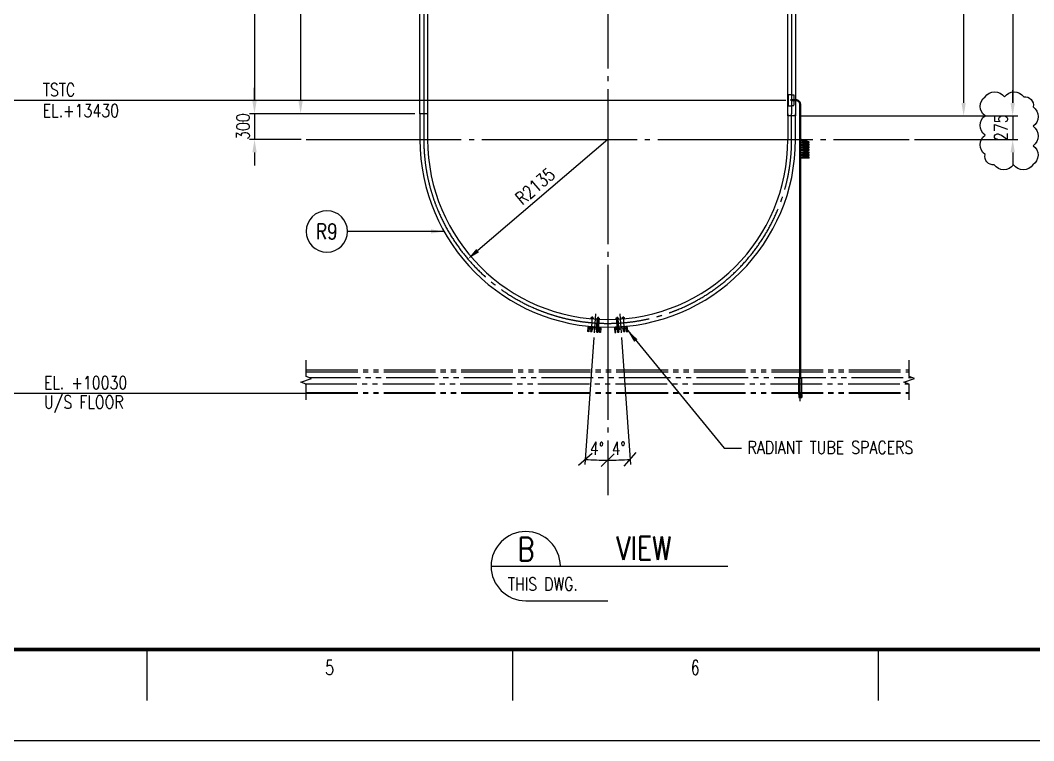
# Model space of a CAD drawing. Header units: millimetres. Extents: x 0 to 91981, y -132907 to 77676.
# Drawn here: x 18796 to 30559, y 41985 to 50352 of the extents above; entities that cross this region are included whole.
import ezdxf
from ezdxf.enums import TextEntityAlignment as Align

# ---------------------------------------------------------------- set-up
doc = ezdxf.new("R2010")
doc.units = ezdxf.units.MM
doc.header["$LTSCALE"] = 60
for name, pattern in [('JNK-CENTER', [34, 30, -1.5, 1, -1.5]), ('JNK-HIDDEN', [3, 2, -1]), ('JNK-PHANTOM', [15, 10, -1, 1, -1, 1, -1])]:
    doc.linetypes.add(name, pattern=pattern)
for name, color, linetype in [('CEN-R', 1, 'JNK-CENTER'), ('CON-C', 4, 'Continuous'), ('CON-G', 3, 'Continuous'), ('CON-W', 7, 'Continuous'), ('CON-Y', 2, 'Continuous'), ('Dim-W', 7, 'Continuous'), ('HID-Y', 2, 'JNK-HIDDEN'), ('PHA-M', 6, 'JNK-PHANTOM'), ('rev-3', 2, 'Continuous'), ('THIN', 1, 'Continuous'), ('TXT-Y', 2, 'Continuous')]:
    doc.layers.add(name, color=color, linetype=linetype)
doc.layers.add('CONT-G', color=3, linetype='Continuous', lineweight=25)
doc.styles.add('ROMANS', font='ROMANS.shx', dxfattribs={"width": 0.8})
doc.styles.add('SIMPLEX', font='simplex.shx', dxfattribs={"width": 0.8})
doc.dimstyles.new('DIM60', dxfattribs={"dimscale": 60, "dimtxt": 2.5, "dimasz": 2.5, "dimexe": 1, "dimexo": 1, "dimgap": 1, "dimtad": 1, "dimdsep": 46, "dimtxsty": 'SIMPLEX', "dimcen": 0, "dimclrd": 256, "dimclre": 256, "dimclrt": 2, "dimadec": 1, "dimazin": 2, "dimtfac": 1, "dimtix": 1, "dimtmove": 2, "dimatfit": 2, "dimfxl": 1, "dimarcsym": 1})
doc.dimstyles.new('DIM_60', dxfattribs={"dimscale": 60, "dimtxt": 2.5, "dimasz": 2.5, "dimexe": 1, "dimexo": 1, "dimgap": 1, "dimtad": 1, "dimdec": 4, "dimdsep": 46, "dimtxsty": 'SIMPLEX', "dimcen": 2.5, "dimclrd": 7, "dimclre": 7, "dimclrt": 2, "dimadec": 4, "dimazin": 2, "dimtfac": 1, "dimtdec": 4, "dimtmove": 0, "dimatfit": 2, "dimfxl": 0.18, "dimtolj": 1, "dimtzin": 0, "dimarcsym": 1})

# ---------------------------------------------------------------- blocks, each defined once
blk = doc.blocks.new('*D883')
at = {"layer": 'DEFPOINTS', "color": 0, "transparency": 16777216}
for p in [(25615, 48967), (23992, 47580)]:
    blk.add_point(p, dxfattribs=at)
at = {"layer": 'Dim-W', "color": 7, "linetype": 'ByBlock', "lineweight": -2, "transparency": 16777216}
blk.add_line((25615, 48967), (24106, 47677), dxfattribs=at)
at = {"layer": 'Dim-W', "color": 7, "transparency": 16777216}
blk.add_solid([(24089, 47696), (24122, 47658), (23992, 47580)], dxfattribs=at)
at = {"layer": 'Dim-W', "color": 2, "transparency": 16777216, "insert": (24772, 48425), "char_height": 150, "attachment_point": 5, "rotation": 40.5143, "style": 'SIMPLEX'}
blk.add_mtext('\\A1;R2135', dxfattribs=at)
blk = doc.blocks.new('*D884')
at = {"layer": 'DEFPOINTS', "color": 0, "transparency": 16777216}
for p in [(23435, 59143), (21515, 49267), (23435, 49267)]:
    blk.add_point(p, dxfattribs=at)
at = {"layer": 'Dim-W', "linetype": 'ByBlock', "lineweight": -2, "transparency": 16777216}
for p, q in [((23375, 59143), (21455, 59143)), ((21515, 58993), (21515, 49417)), ((23375, 49267), (21455, 49267))]:
    blk.add_line(p, q, dxfattribs=at)
at = {"layer": 'Dim-W', "transparency": 16777216}
for points in [[(21490, 58993), (21540, 58993), (21515, 59143)], [(21490, 49417), (21540, 49417), (21515, 49267)]]:
    blk.add_solid(points, dxfattribs=at)
at = {"layer": 'Dim-W', "color": 2, "transparency": 16777216, "insert": (21380, 54205), "char_height": 150, "attachment_point": 5, "rotation": 90, "style": 'SIMPLEX'}
blk.add_mtext('9876.7', dxfattribs=at)
blk = doc.blocks.new('*D889')
at = {"layer": 'DEFPOINTS', "color": 0, "transparency": 16777216}
for p in [(23435, 49267), (21515, 48967), (22115, 48967)]:
    blk.add_point(p, dxfattribs=at)
at = {"layer": 'Dim-W', "linetype": 'ByBlock', "lineweight": -2, "transparency": 16777216}
for p, q in [((21515, 49417), (21515, 49567)), ((23375, 49267), (21455, 49267)), ((21515, 49267), (21515, 48967)), ((22055, 48967), (21455, 48967)), ((21515, 48817), (21515, 48667))]:
    blk.add_line(p, q, dxfattribs=at)
at = {"layer": 'Dim-W', "transparency": 16777216}
for points in [[(21490, 49417), (21540, 49417), (21515, 49267)], [(21490, 48817), (21540, 48817), (21515, 48967)]]:
    blk.add_solid(points, dxfattribs=at)
at = {"layer": 'Dim-W', "color": 2, "transparency": 16777216, "insert": (21382, 49117), "char_height": 150, "attachment_point": 5, "rotation": 90, "style": 'SIMPLEX'}
blk.add_mtext('300', dxfattribs=at)
blk = doc.blocks.new('_Oblique')
at = {"color": 0, "linetype": 'ByBlock', "lineweight": -2}
blk.add_line((-0.5, -0.5), (0.5, 0.5), dxfattribs=at)
blk = doc.blocks.new('*D890')
at = {"layer": 'DEFPOINTS', "color": 0, "transparency": 16777216}
for p in [(25615, 66573), (25757, 46950), (25772, 46729), (25702, 45244), (25615, 45043)]:
    blk.add_point(p, dxfattribs=at)
at = {"layer": 'Dim-W', "color": 7, "linetype": 'ByBlock', "lineweight": -2, "transparency": 16777216}
blk.add_line((25776, 46669), (25880, 45192), dxfattribs=at)
blk.add_arc((25615, 48979), 3736, 270, 274, dxfattribs=at)
at = {"layer": 'Dim-W', "color": 7, "lineweight": -2, "transparency": 16777216, "xscale": 150, "yscale": 150, "zscale": 150}
for p, rotation in [((25615, 45243), 180), ((25875, 45252), 3.999999999999986)]:
    blk.add_blockref('_Oblique', p, dxfattribs=dict(at, rotation=rotation))
at = {"layer": 'Dim-W', "color": 2, "transparency": 16777216, "insert": (25742, 45380), "char_height": 150, "attachment_point": 5, "rotation": 2.0283, "style": 'SIMPLEX'}
blk.add_mtext('\\A1;4°', dxfattribs=at)
blk = doc.blocks.new('*D891')
at = {"layer": 'DEFPOINTS', "color": 0, "transparency": 16777216}
for p in [(25615, 66573), (25473, 46950), (25457, 46729), (25441, 45247), (25615, 45043)]:
    blk.add_point(p, dxfattribs=at)
at = {"layer": 'Dim-W', "color": 7, "linetype": 'ByBlock', "lineweight": -2, "transparency": 16777216}
blk.add_line((25453, 46669), (25350, 45192), dxfattribs=at)
blk.add_arc((25615, 48979), 3736, 266, 270, dxfattribs=at)
at = {"layer": 'Dim-W', "color": 7, "lineweight": -2, "transparency": 16777216, "xscale": 150, "yscale": 150, "zscale": 150, "rotation": 176.0000000000009}
blk.add_blockref('_Oblique', (25354, 45252), dxfattribs=at)
at = {"layer": 'Dim-W', "color": 7, "lineweight": -2, "transparency": 16777216, "xscale": 150, "yscale": 150, "zscale": 150}
blk.add_blockref('_Oblique', (25615, 45243), dxfattribs=at)
at = {"layer": 'Dim-W', "color": 2, "transparency": 16777216, "insert": (25489, 45380), "char_height": 150, "attachment_point": 5, "rotation": 358, "style": 'SIMPLEX'}
blk.add_mtext('\\A1;4°', dxfattribs=at)
blk = doc.blocks.new('SECTITLE')
at = {"layer": 'CON-G'}
for p, q in [((-1.7, 0), (44.1, 0)), ((5, -6.7), (20.86, -6.7))]:
    blk.add_line(p, q, dxfattribs=at)
blk.add_arc((5, 0), 6.7, 0, 270, dxfattribs=at)
at = {"layer": 'CON-C', "style": 'SIMPLEX', "width": 0.8}
for tag, p in [('A', (5.06, 1.04)), ('ELEVATION', (27.83, 1.22))]:
    blk.add_attdef(tag, text='', height=4.5, dxfattribs=at).set_placement(p, align=Align.CENTER)
at = {"layer": 'CON-Y', "style": 'SIMPLEX', "width": 0.8}
blk.add_attdef('SCALE', text='', height=2.5, dxfattribs=at).set_placement((44.9, -3.72), align=Align.RIGHT)
blk.add_attdef('H0000-0000', (1.54, -4.72), '', height=2.5, dxfattribs=at)
blk = doc.blocks.new('piec-tag')
at = {"layer": 'CON-Y'}
blk.add_circle((0, 0), 4, dxfattribs=at)
at = {"layer": 'CON-G', "style": 'SIMPLEX', "width": 0.8}
blk.add_attdef('P.N', text='', height=3, dxfattribs=at).set_placement((0, 0), align=Align.MIDDLE)
at = {"layer": 'CON-G', "style": 'SIMPLEX', "width": 0.8, "flags": 1}
blk.add_attdef('BOM', (4.48, -3.74), '', height=2.5, dxfattribs=at)
blk = doc.blocks.new('BOTTOM TSTC')
at = {"layer": 'CEN-R'}
for p, q in [((-82, 3400), (-118, 3400)), ((0, -96), (0, 195)), ((0, -96), (0, 195))]:
    blk.add_line(p, q, dxfattribs=at)
at = {"layer": 'CEN-R', "ltscale": 60}
for p, q in [((0, 2914), (100, 2914)), ((0, 2884), (100, 2884)), ((0, 2854), (100, 2854)), ((0, 2824), (100, 2824)), ((100, 2884), (10, 2914)), ((100, 2854), (10, 2884)), ((100, 2824), (10, 2854)), ((100, 2794), (10, 2824)), ((100, 2914), (13, 2940)), ((0, 2794), (100, 2794)), ((0, 2764), (100, 2764)), ((0, 2734), (100, 2734)), ((100, 2764), (10, 2794)), ((100, 2734), (10, 2764))]:
    blk.add_line(p, q, dxfattribs=at)
for points in [[(0, 171), (0, 3350, 0.414214), (-50, 3400), (-100, 3400)], [(0, 171), (0, 2931, -0.502397), (13, 2940), (100, 2914)]]:
    blk.add_lwpolyline(points, format="xyb", dxfattribs=at)
at = {"layer": 'CON-C'}
for p, q in [((101, 2919), (14, 2945)), ((5, 2744), (5, 2931)), ((98, 2879), (8, 2909)), ((98, 2849), (8, 2879)), ((98, 2819), (8, 2849)), ((10, 2919), (66, 2919)), ((10, 2889), (66, 2889)), ((10, 2859), (66, 2859)), ((10, 2829), (66, 2829)), ((11, 2935), (99, 2909)), ((102, 2889), (12, 2919)), ((102, 2859), (12, 2889)), ((102, 2829), (12, 2859)), ((102, 2799), (12, 2829)), ((41, 2909), (100, 2909)), ((41, 2879), (100, 2879)), ((41, 2849), (100, 2849)), ((98, 2789), (8, 2819)), ((98, 2759), (8, 2789)), ((98, 2729), (8, 2759)), ((10, 2799), (66, 2799)), ((10, 2769), (66, 2769)), ((10, 2739), (66, 2739)), ((100, 2729), (10, 2729)), ((102, 2769), (12, 2799)), ((102, 2739), (12, 2769)), ((41, 2819), (100, 2819)), ((41, 2789), (100, 2789)), ((41, 2759), (100, 2759))]:
    blk.add_line(p, q, dxfattribs=at)
for points in [[(5, 2945), (5, 3350, 0.414214), (-50, 3405), (-100, 3405)], [(-5, 171), (-5, 3350, 0.414214), (-50, 3395), (-100, 3395)], [(-5, 171), (-5, 2931, -0.502397), (14, 2945), (101, 2919)]]:
    blk.add_lwpolyline(points, format="xyb", dxfattribs=at)
for points in [[(0, 171), (0, 2931)], [(5, 171), (5, 2931)]]:
    blk.add_lwpolyline(points, dxfattribs=at)
for centre, radius, start, end in [((10, 2931), 5, 73.3008, 180), ((10, 2914), 5, 71.5651, 251.5651), ((10, 2884), 5, 71.5651, 251.5651), ((10, 2854), 5, 71.5651, 251.5651), ((10, 2824), 5, 71.5651, 251.5651), ((100, 2914), 5, 253.3008, 73.3008), ((100, 2884), 5, 253.3008, 73.3008), ((100, 2884), 5, 253.3008, 73.3008), ((100, 2854), 5, 253.3008, 73.3008), ((100, 2854), 5, 253.3008, 73.3008), ((100, 2824), 5, 253.3008, 73.3008), ((100, 2824), 5, 253.3008, 73.3008), ((10, 2794), 5, 71.5651, 251.5651), ((10, 2764), 5, 71.5651, 251.5651), ((10, 2744), 5, 180, 270), ((10, 2744), 15, 250.5288, 270), ((100, 2794), 5, 253.3008, 73.3008), ((100, 2794), 5, 253.3008, 73.3008), ((100, 2764), 5, 253.3008, 73.3008), ((100, 2764), 5, 253.3008, 73.3008), ((100, 2734), 5, 253.3008, 73.3008)]:
    blk.add_arc(centre, radius, start, end, dxfattribs=at)
at = {"layer": 'CON-G'}
for p, q in [((-17, -15), (-17, 171)), ((-17, 171), (17, 171)), ((-17, -15), (-17, 171)), ((-17, 171), (17, 171)), ((17, -15), (17, 171)), ((17, -15), (17, 171)), ((-17, -15), (17, -15)), ((-17, -15), (-17, -50)), ((-17, -15), (17, -15)), ((-17, -15), (-17, -50)), ((-17, -50), (17, -50)), ((-17, -50), (17, -50)), ((17, -15), (17, -50)), ((17, -15), (17, -50))]:
    blk.add_line(p, q, dxfattribs=at)
at = {"layer": 'CON-W'}
for p, q in [((17, -15), (-17, -19)), ((17, -15), (-17, -19)), ((17, -19), (-17, -23)), ((17, -19), (-17, -23)), ((17, -23), (-17, -27)), ((17, -23), (-17, -27)), ((17, -27), (-17, -31)), ((17, -27), (-17, -31)), ((17, -31), (-17, -35)), ((17, -31), (-17, -35)), ((17, -35), (-17, -39)), ((17, -35), (-17, -39)), ((17, -39), (-17, -43)), ((17, -39), (-17, -43)), ((17, -43), (-17, -47)), ((17, -43), (-17, -47)), ((17, -47), (-11, -50)), ((17, -47), (-11, -50))]:
    blk.add_line(p, q, dxfattribs=at)
at = {"layer": 'Dim-W'}
blk.add_line((17, 0), (-17, 0), dxfattribs=at)
blk.add_line((17, 0), (-17, 0), dxfattribs=at)
at = {"layer": 'HID-Y'}
for points in [[(-100, 3465), (-141, 3465), (-141, 3335), (-100, 3335)], [(-100, 3465), (-73, 3465), (-73, 3335), (-100, 3335)]]:
    blk.add_lwpolyline(points, dxfattribs=at)
at = {"layer": 'THIN', "const_width": 9}
blk.add_lwpolyline([(-105, 3400, -1), (-96, 3400, -1)], format="xyb", close=True, dxfattribs=at)
blk = doc.blocks.new('*D1024')
at = {"layer": 'DEFPOINTS', "color": 0, "transparency": 16777216}
for p in [(27794, 49241), (29115, 48967), (30315, 48967)]:
    blk.add_point(p, dxfattribs=at)
at = {"layer": 'Dim-W', "linetype": 'ByBlock', "lineweight": -2, "transparency": 16777216}
for p, q in [((30315, 49391), (30315, 49541)), ((27854, 49241), (30375, 49241)), ((30315, 49241), (30315, 48967)), ((29175, 48967), (30375, 48967)), ((30315, 48817), (30315, 48667))]:
    blk.add_line(p, q, dxfattribs=at)
at = {"layer": 'Dim-W', "transparency": 16777216}
for points in [[(30290, 49391), (30340, 49391), (30315, 49241)], [(30290, 48817), (30340, 48817), (30315, 48967)]]:
    blk.add_solid(points, dxfattribs=at)
at = {"layer": 'Dim-W', "color": 2, "transparency": 16777216, "insert": (30180, 49104), "char_height": 150, "attachment_point": 5, "rotation": 90, "style": 'SIMPLEX'}
blk.add_mtext('275', dxfattribs=at)
blk = doc.blocks.new('*D1025')
at = {"layer": 'DEFPOINTS', "color": 0, "transparency": 16777216}
for p in [(27794, 59118), (27794, 49241), (30315, 49241)]:
    blk.add_point(p, dxfattribs=at)
at = {"layer": 'Dim-W', "linetype": 'ByBlock', "lineweight": -2, "transparency": 16777216}
for p, q in [((27854, 59118), (30375, 59118)), ((30315, 58968), (30315, 49391)), ((27854, 49241), (30375, 49241))]:
    blk.add_line(p, q, dxfattribs=at)
at = {"layer": 'Dim-W', "transparency": 16777216}
for points in [[(30290, 58968), (30340, 58968), (30315, 59118)], [(30290, 49391), (30340, 49391), (30315, 49241)]]:
    blk.add_solid(points, dxfattribs=at)
at = {"layer": 'Dim-W', "color": 2, "transparency": 16777216, "insert": (30180, 54180), "char_height": 150, "attachment_point": 5, "rotation": 90, "style": 'SIMPLEX'}
blk.add_mtext('9876.7', dxfattribs=at)
blk = doc.blocks.new('*D1028')
at = {"layer": 'DEFPOINTS', "color": 0, "transparency": 16777216}
for p in [(27864, 53367), (27794, 49241), (29746, 49241)]:
    blk.add_point(p, dxfattribs=at)
at = {"layer": 'Dim-W', "linetype": 'ByBlock', "lineweight": -2, "transparency": 16777216}
for p, q in [((27924, 53367), (29806, 53367)), ((29746, 53217), (29746, 49391)), ((27854, 49241), (29806, 49241))]:
    blk.add_line(p, q, dxfattribs=at)
at = {"layer": 'Dim-W', "transparency": 16777216}
for points in [[(29721, 53217), (29771, 53217), (29746, 53367)], [(29721, 49391), (29771, 49391), (29746, 49241)]]:
    blk.add_solid(points, dxfattribs=at)
at = {"layer": 'Dim-W', "color": 2, "transparency": 16777216, "insert": (29611, 51304), "char_height": 150, "attachment_point": 5, "rotation": 90, "style": 'SIMPLEX'}
blk.add_mtext('4125.4', dxfattribs=at)
blk = doc.blocks.new('*D1031')
at = {"layer": 'DEFPOINTS', "color": 0, "transparency": 16777216}
for p in [(23365, 53367), (22050, 49267), (23435, 49267)]:
    blk.add_point(p, dxfattribs=at)
at = {"layer": 'Dim-W', "linetype": 'ByBlock', "lineweight": -2, "transparency": 16777216}
for p, q in [((23305, 53367), (21990, 53367)), ((22050, 53217), (22050, 49417)), ((23375, 49267), (21990, 49267))]:
    blk.add_line(p, q, dxfattribs=at)
at = {"layer": 'Dim-W', "transparency": 16777216}
for points in [[(22025, 53217), (22075, 53217), (22050, 53367)], [(22025, 49417), (22075, 49417), (22050, 49267)]]:
    blk.add_solid(points, dxfattribs=at)
at = {"layer": 'Dim-W', "color": 2, "transparency": 16777216, "insert": (21915, 51317), "char_height": 150, "attachment_point": 5, "rotation": 90, "style": 'SIMPLEX'}
blk.add_mtext('4100', dxfattribs=at)
blk = doc.blocks.new('TITLE')
at = {"color": 7}
for p, q in [((311.22, 17.68), (311.22, 7.78)), ((381.95, 17.68), (381.95, 7.78)), ((452.68, 17.68), (452.68, 7.78)), ((841, 0), (0, 0))]:
    blk.add_line(p, q, dxfattribs=at)
at = {"color": 7, "const_width": 0.707}
blk.add_lwpolyline([(28.29, 17.68), (823.67, 17.68)], dxfattribs=at)
at = {"color": 7, "style": 'ROMANS', "width": 0.7}
for s, p in [('5', (346.59, 14.15)), ('6', (417.32, 14.15))]:
    blk.add_text(s, height=2.83, dxfattribs=at).set_placement(p, align=Align.MIDDLE)

msp = doc.modelspace()

# ---------------------------------------------------------------- linework, layer by layer
at = {"linetype": 'Continuous'}
for points in [[(22114.73776, 45944.70305), (22114.73776, 46124.70305), (22052.91952, 46147.20305), (22176.556, 46192.20305), (22114.73776, 46214.70305), (22114.73776, 46405.95305)], [(29114.73776, 45944.70305), (29114.73776, 46124.70305), (29052.91952, 46147.20305), (29176.556, 46192.20305), (29114.73776, 46214.70305), (29114.73776, 46405.95305)]]:
    msp.add_lwpolyline(points, dxfattribs=at)
at = {"layer": 'CEN-R'}
for p, q in [((25614.73776, 63832.9815), (25614.73776, 44836.14365)), ((23479.73776, 59143.40157), (23479.73776, 49266.62512)), ((27749.73776, 59118.00157), (27749.73776, 49266.62512)), ((22114.73776, 48966.65157), (29114.73776, 48966.65157)), ((25472.82151, 46943.50468), (25457.3605, 46722.40194)), ((25756.65401, 46943.50468), (25772.11502, 46722.40194)), ((25414.89981, 46895.0017), (25453.59973, 46892.29554)), ((25435.61392, 46913.15681), (25422.64407, 46727.67944)), ((25484.72929, 46890.11875), (25523.42922, 46887.41259)), ((25505.4434, 46908.27385), (25492.47356, 46722.79648)), ((25744.74623, 46890.11875), (25706.0463, 46887.41259)), ((25724.03212, 46908.27385), (25737.00196, 46722.79648)), ((25814.57571, 46895.0017), (25775.87579, 46892.29554)), ((25793.8616, 46913.15681), (25806.83144, 46727.67944))]:
    msp.add_line(p, q, dxfattribs=at)
msp.add_lwpolyline([(23479.73776, 49266.65157), (23479.73776, 48966.65157, 1), (27749.73776, 48966.65157), (27749.73776, 49266.65157)], format="xyb", dxfattribs=at)
at = {"layer": 'CON-G'}
for p, q in [((25413.16884, 46762.87856), (25436.92587, 46761.21731)), ((25414.28494, 46778.83959), (25438.04198, 46777.17833)), ((25431.31186, 46736.94981), (25415.35083, 46738.06591)), ((25432.74047, 46757.37992), (25416.77944, 46758.49602)), ((25417.17077, 46764.0923), (25418.07901, 46777.08071)), ((25433.1318, 46762.97619), (25434.04004, 46775.9646)), ((25506.75536, 46756.33436), (25482.99832, 46757.99561)), ((25507.87146, 46772.29538), (25484.11442, 46773.95664)), ((25485.18032, 46733.18296), (25501.14134, 46732.06686)), ((25486.60893, 46753.61307), (25502.56995, 46752.49697)), ((25487.00026, 46759.20934), (25487.9085, 46772.19775)), ((25502.96128, 46758.09324), (25503.86952, 46771.08165)), ((25721.60406, 46772.29538), (25745.3611, 46773.95664)), ((25722.72016, 46756.33436), (25746.4772, 46757.99561)), ((25726.51424, 46758.09324), (25725.606, 46771.08165)), ((25742.86659, 46753.61307), (25726.90557, 46752.49697)), ((25744.2952, 46733.18296), (25728.33418, 46732.06686)), ((25742.47526, 46759.20934), (25741.56702, 46772.19775)), ((25815.19058, 46778.83959), (25791.43354, 46777.17833)), ((25816.30668, 46762.87856), (25792.54965, 46761.21731)), ((25796.34372, 46762.97619), (25795.43548, 46775.9646)), ((25796.73505, 46757.37992), (25812.69607, 46758.49602)), ((25798.16366, 46736.94981), (25814.12469, 46738.06591)), ((25812.30475, 46764.0923), (25811.39651, 46777.08071))]:
    msp.add_line(p, q, dxfattribs=at)
for points in [[(25443.52785, 46882.97542), (25444.22541, 46892.95106, 1), (25424.27413, 46894.34619), (25423.57656, 46884.37054)], [(25513.35733, 46878.09246), (25514.05489, 46888.0681, 1), (25494.10361, 46889.46323), (25493.40605, 46879.48759)], [(25716.11819, 46878.09246), (25715.42063, 46888.0681, -1), (25735.37191, 46889.46323), (25736.06947, 46879.48759)], [(25785.94767, 46882.97542), (25785.25011, 46892.95106, -1), (25805.20139, 46894.34619), (25805.89895, 46884.37054)]]:
    msp.add_lwpolyline(points, format="xyb", dxfattribs=at)
for points in [[(25487.20316, 46790.78216), (25493.41565, 46879.62492)], [(25513.39, 46878.55964), (25507.15444, 46789.38703)], [(25716.08552, 46878.55964), (25722.32108, 46789.38703)], [(25742.27236, 46790.78216), (25736.05987, 46879.62492)], [(25417.06684, 46762.60599), (25415.35083, 46738.06591), (25416.83532, 46736.3582), (25429.60414, 46735.46532), (25431.31186, 46736.94981), (25433.02787, 46761.48988)], [(25502.85735, 46756.60693), (25501.14134, 46732.06686), (25499.43363, 46730.58236), (25486.66481, 46731.47525), (25485.18032, 46733.18296), (25486.89633, 46757.72304)], [(25726.61817, 46756.60693), (25728.33418, 46732.06686), (25730.04189, 46730.58236), (25742.81071, 46731.47525), (25744.2952, 46733.18296), (25742.57919, 46757.72304)], [(25812.40868, 46762.60599), (25814.12469, 46738.06591), (25812.64019, 46736.3582), (25799.87137, 46735.46532), (25798.16366, 46736.94981), (25796.44765, 46761.48988)]]:
    msp.add_lwpolyline(points, dxfattribs=at)
for points in [[(25532.75646, 46725.44537), (25520.78569, 46726.28244), (25523.92473, 46771.17283, 0.4142135624), (25519.2857, 46776.50943), (25403.56827, 46784.60118, 0.4142135624), (25398.23166, 46779.96214), (25395.09262, 46735.07176), (25383.12185, 46735.90884), (25386.2609, 46780.79922, -0.4142135624), (25404.40534, 46796.57195), (25520.12277, 46788.4802, -0.4142135624), (25535.8955, 46770.33575)], [(25441.11231, 46762.41814, -0.3726589127), (25433.1318, 46762.97619, -0.1862420053), (25417.17077, 46764.0923, -0.3726589127), (25409.19026, 46764.65035), (25410.0985, 46777.63876, -0.3726589127), (25418.07901, 46777.08071, -0.1862420053), (25434.04004, 46775.9646, -0.3726589127), (25442.02055, 46775.40655)], [(25479.01975, 46759.76739, 0.3726589127), (25487.00026, 46759.20934, 0.1862420053), (25502.96128, 46758.09324, 0.3726589127), (25510.94179, 46757.53519), (25511.85003, 46770.5236, 0.3726589127), (25503.86952, 46771.08165, 0.1862420053), (25487.9085, 46772.19775, 0.3726589127), (25479.92798, 46772.75581)], [(25696.71906, 46725.44537), (25708.68983, 46726.28244), (25705.55078, 46771.17283, -0.4142135624), (25710.18982, 46776.50943), (25825.90725, 46784.60118, -0.4142135624), (25831.24386, 46779.96214), (25834.3829, 46735.07176), (25846.35367, 46735.90884), (25843.21462, 46780.79922, 0.4142135624), (25825.07017, 46796.57195), (25709.35274, 46788.4802, 0.4142135624), (25693.58002, 46770.33575)], [(25750.45577, 46759.76739, -0.3726589127), (25742.47526, 46759.20934, -0.1862420053), (25726.51424, 46758.09324, -0.3726589127), (25718.53372, 46757.53519), (25717.62549, 46770.5236, -0.3726589127), (25725.606, 46771.08165, -0.1862420053), (25741.56702, 46772.19775, -0.3726589127), (25749.54754, 46772.75581)], [(25788.36321, 46762.41814, 0.3726589127), (25796.34372, 46762.97619, 0.1862420053), (25812.30475, 46764.0923, 0.3726589127), (25820.28526, 46764.65035), (25819.37702, 46777.63876, 0.3726589127), (25811.39651, 46777.08071, 0.1862420053), (25795.43548, 46775.9646, 0.3726589127), (25787.45497, 46775.40655)]]:
    msp.add_lwpolyline(points, format="xyb", close=True, dxfattribs=at)
for points in [[(25443.12205, 46776.8231), (25443.47083, 46781.81092), (25409.55365, 46784.18264), (25409.20487, 46779.19482)], [(25479.03435, 46774.31187), (25479.38313, 46779.29969), (25513.30031, 46776.92797), (25512.95153, 46771.94015)], [(25750.44117, 46774.31187), (25750.09238, 46779.29969), (25716.17521, 46776.92797), (25716.52399, 46771.94015)], [(25786.35347, 46776.8231), (25786.00469, 46781.81092), (25819.92187, 46784.18264), (25820.27065, 46779.19482)]]:
    msp.add_lwpolyline(points, close=True, dxfattribs=at)
at = {"layer": 'CON-G', "color": 7}
for points in [[(25416.97276, 46761.26056), (25418.37555, 46758.38441), (25416.83532, 46736.3582)], [(25432.93378, 46760.14445), (25431.14437, 46757.49153), (25429.60414, 46735.46532)], [(25486.80224, 46756.3776), (25488.20503, 46753.50146), (25486.66481, 46731.47525)], [(25502.76327, 46755.2615), (25500.97385, 46752.60858), (25499.43363, 46730.58236)], [(25726.71225, 46755.2615), (25728.50167, 46752.60858), (25730.04189, 46730.58236)], [(25742.67328, 46756.3776), (25741.27049, 46753.50146), (25742.81071, 46731.47525)], [(25796.54173, 46760.14445), (25798.33115, 46757.49153), (25799.87137, 46735.46532)], [(25812.50276, 46761.26056), (25811.09997, 46758.38441), (25812.64019, 46736.3582)]]:
    msp.add_lwpolyline(points, dxfattribs=at)
at = {"layer": 'CON-W'}
msp.add_line((16608.39309, 49422.65158), (27680.82775, 49422.65157), dxfattribs=at)
at = {"layer": 'CONT-G'}
for p, q in [((23435.28776, 49266.65157), (23435.28776, 48966.65157)), ((23524.18776, 49266.65157), (23524.18776, 48966.65157)), ((27705.28776, 49266.65157), (27705.28776, 48966.65157)), ((27794.18776, 48966.65157), (27794.18776, 49266.65157))]:
    msp.add_line(p, q, dxfattribs=at)
for points in [[(23435.28776, 49266.65157), (23435.28776, 59143.40157), (23524.18776, 59143.40157), (23524.18776, 49266.65157)], [(27705.28776, 49241.25157), (27705.28776, 59118.00157), (27794.18776, 59118.00157), (27794.18776, 49241.25157)]]:
    msp.add_lwpolyline(points, close=True, dxfattribs=at)
for points in [[(25513.39, 46878.55964, -0.0023920556), (25493.41565, 46879.62492)], [(25716.08552, 46878.55964, 0.0023920556), (25736.05987, 46879.62492)]]:
    msp.add_lwpolyline(points, format="xyb", dxfattribs=at)
for radius in [2179.45, 2090.55]:
    msp.add_arc((25614.73776, 48966.65157), radius, 180, 0, dxfattribs=at)
at = {"layer": 'Dim-W'}
msp.add_line((18256.3315, 46022.65157), (22114.73776, 46022.65157), dxfattribs=at)
at = {"layer": 'PHA-M'}
for p, q in [((22114.73776, 46292.65157), (29114.73776, 46292.65157)), ((22114.73776, 46268.65157), (29114.73776, 46268.65157)), ((22103.88928, 46128.65157), (29103.88928, 46128.65157)), ((22145.10144, 46203.65157), (29145.10144, 46203.65157)), ((22114.73776, 46028.65157), (29114.73776, 46028.65157)), ((22114.73776, 46022.65157), (29114.73776, 46022.65157))]:
    msp.add_line(p, q, dxfattribs=at)
at = {"layer": 'rev-3'}
msp.add_lwpolyline([(29994.46769, 49461.31884, -0.52056705), (30219.46769, 49461.31884, -0.52056705), (30444.46769, 49461.31884, -0.52056705), (30553.22115, 49345.07229, -0.52056705), (30553.22115, 49120.07229, -0.52056705), (30553.22115, 48895.07229, -0.52056705), (30549.8857, 48673.40774, -0.52056705), (30324.8857, 48673.40774, -0.52056705), (30099.8857, 48673.40774, -0.52056705), (29994.46769, 48792.98973, -0.52056705), (29994.46769, 49017.98973, -0.52056705), (29994.46769, 49242.98973, -0.52056705)], format="xyb", close=True, dxfattribs=at)

# ---------------------------------------------------------------- block references
at = {"linetype": 'ByBlock', "xscale": 59.9999999939999, "yscale": 59.9999999939999, "zscale": 59.9999999939999}
msp.add_blockref('TITLE', (1591.41048, 41984.79921), dxfattribs=at)
msp.add_blockref('BOTTOM TSTC', (27849.7378, 46022.65158))
at = {"layer": 'Dim-W'}
ref = msp.add_blockref('piec-tag', (22354.73776, 47899.15158), dxfattribs=dict(at, xscale=-59.99999999999999, yscale=59.99999999999999, zscale=59.99999999999999, rotation=359.9999989152323))
ref.add_attrib('P.N', 'R9', dxfattribs={"layer": 'CON-G', "height": 180, "rotation": 359.999998915, "style": 'SIMPLEX', "width": 0.8}).set_placement((22354.73776, 47899.15158), align=Align.MIDDLE)
at = {"layer": 'Dim-W', "xscale": 60, "yscale": 60, "zscale": 60}
msp.add_blockref('SECTITLE', (24363.13776, 44011.86248), dxfattribs=at).add_auto_attribs({'H0000-0000': 'THIS DWG.', 'A': 'B', 'ELEVATION': 'VIEW'})

# ---------------------------------------------------------------- texts
at = {"layer": 'CON-Y', "style": 'SIMPLEX', "width": 0.8}
for s, p in [('TSTC', (19058.33505, 49469.87535)), ('EL.+13430', (19057.69796, 49227.18834)), ('EL. +10030', (19070.83102, 46067.4148)), ('U/S FLOOR', (19070.83102, 45842.25121))]:
    msp.add_text(s, height=150, dxfattribs=at).set_placement(p)
at = {"layer": 'TXT-Y', "style": 'SIMPLEX', "width": 0.8}
msp.add_text('RADIANT TUBE SPACERS', height=150, dxfattribs=at).set_placement((27237.68203, 45315.3684))

# ---------------------------------------------------------------- dimensions: what is measured, and where the dimension line sits
at = {"layer": 'Dim-W'}
for base, line1, line2, override, picture, middle in [((25440.90634, 45246.93228), ((25472.82151, 46949.6657), (25457.3605, 46728.56297)), ((25614.73776, 66572.8126), (25614.73776, 45042.88631)), {"dimblk1": 'Oblique', "dimblk2": 'Oblique', "dimsah": 1}, '*D891', (25489.05503, 45380.08011)), ((25701.67701, 45243.89794), ((25614.73776, 66572.8126), (25614.73776, 45042.88631)), ((25756.65401, 46949.6657), (25772.11502, 46728.56297)), {"dimjust": 1, "dimblk1": 'Oblique', "dimblk2": 'Oblique', "dimsah": 1}, '*D890', (25742.19568, 45380.14254))]:
    dim = msp.add_angular_dim_2l(base=base, line1=line1, line2=line2, dimstyle='DIM_60', override=override, dxfattribs=at)
    dim.commit()
    dim.dimension.update_dxf_attribs({"geometry": picture, "text_midpoint": middle})
for base, p1, p2, override, picture, middle in [((21514.7377595999, 49266.6515748737), (23435.2877595999, 59143.4015748734), (23435.2877595999, 49266.6515748737), {"dimdec": 1}, '*D884', (21379.7377595999, 54205.0265748736)), ((30314.7377595999, 49241.2515748737), (27794.1877596, 59118.0015748735), (27794.1877596, 49241.2515748737), {"dimdec": 1, "dimtmove": 0, "dimatfit": 1}, '*D1025', (30179.7377595999, 54179.6265748736)), ((22050.48173, 49266.65157), (23364.99239, 53366.65157), (23435.28776, 49266.65157), {"dimtmove": 0, "dimatfit": 1}, '*D1031', (21915.48173, 51316.65157)), ((29745.8502, 49241.25157), (27864.48313, 53366.65157), (27794.18776, 49241.25157), {"dimtmove": 0, "dimatfit": 1}, '*D1028', (29610.8502, 51303.95157)), ((30314.73776, 48966.65157), (27794.18776, 49241.25157), (29114.73776, 48966.65157), {"dimdec": 0, "dimtmove": 0, "dimatfit": 1}, '*D1024', (30179.73776, 49103.95157))]:
    dim = msp.add_linear_dim(base=base, p1=p1, p2=p2, angle=90, dimstyle='DIM60', override=override, dxfattribs=at)
    dim.commit()
    dim.dimension.update_dxf_attribs({"geometry": picture, "text_midpoint": middle})
dim = msp.add_linear_dim(base=(21514.73776, 48966.65157), p1=(23435.28776, 49266.65157), p2=(22114.73776, 48966.65157), angle=90, dimstyle='DIM60', override={"dimdec": 1}, dxfattribs=at)
dim.commit()
dim.dimension.update_dxf_attribs({"geometry": '*D889', "text_midpoint": (21381.74557, 49116.65157), "dimtype": 160})
dim = msp.add_radius_dim(center=(25614.73776, 48966.65157), mpoint=(23991.61688, 47579.67515), dimstyle='DIM_60', dxfattribs=at)
dim.commit()
dim.dimension.update_dxf_attribs({"geometry": '*D883', "text_midpoint": (24772.49453, 48424.51912)})

# ---------------------------------------------------------------- leaders
for points, override in [([(23713.31602, 47899.15157), (22594.73776, 47899.15158)], {"dimgap": 1, "dimtad": 0}), ([(25846.35367, 46747.90879), (26966.48876, 45382.46479), (27166.48876, 45382.46479)], {"dimgap": 1, "dimtad": 0, "dimatfit": 3, "dimtfill": 1})]:
    msp.add_leader(points, dimstyle='DIM60', override=override, dxfattribs=at)

doc.saveas('drawing.dxf')
